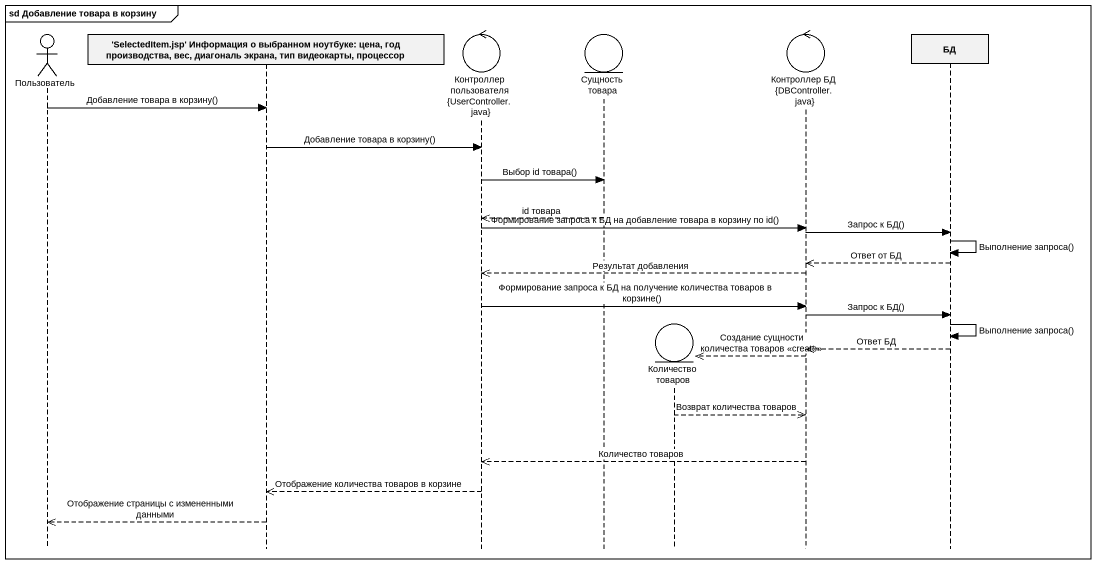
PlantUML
@startuml
mainframe sd Добавление товара в корзину
hide footbox
actor Пользователь
participant "'SelectedItem.jsp' Информация о выбранном ноутбуке: цена, год производства, вес, диагональ экрана, тип видеокарты, процессор" as SelectedItem_jsp_Информация
control "Контроллер пользователя {UserController.java}" as Контроллер_пользователя
entity "Сущность товара" as Сущность_товара
entity "Количество товаров" as Количество_товаров
control "Контроллер БД {DBController.java}" as Контроллер_БД_DBController
participant БД

Пользователь -> SelectedItem_jsp_Информация : Добавление товара в корзину()
SelectedItem_jsp_Информация -> Контроллер_пользователя : Добавление товара в корзину()
Контроллер_пользователя -> Сущность_товара : Выбор id товара()
Сущность_товара -->> Контроллер_пользователя : id товара
Контроллер_пользователя -> Контроллер_БД_DBController : Формирование запроса к БД на добавление товара в корзину по id()
Контроллер_БД_DBController -> БД : Запрос к БД()
БД -> БД : Выполнение запроса()
БД -->> Контроллер_БД_DBController : Ответ от БД
Контроллер_БД_DBController -->> Контроллер_пользователя : Результат добавления
Контроллер_пользователя -> Контроллер_БД_DBController : Формирование запроса к БД на получение количества товаров в корзине()
Контроллер_БД_DBController -> БД : Запрос к БД()
БД -> БД : Выполнение запроса()
БД -->> Контроллер_БД_DBController : Ответ БД
Контроллер_БД_DBController -->> Количество_товаров ** : Создание сущности количества товаров <<create>>
Количество_товаров -->> Контроллер_БД_DBController : Возврат количества товаров
Контроллер_БД_DBController -->> Контроллер_пользователя : Количество товаров
Контроллер_пользователя -->> SelectedItem_jsp_Информация : Отображение количества товаров в корзине
SelectedItem_jsp_Информация -->> Пользователь : Отображение страницы с измененными данными
@enduml
